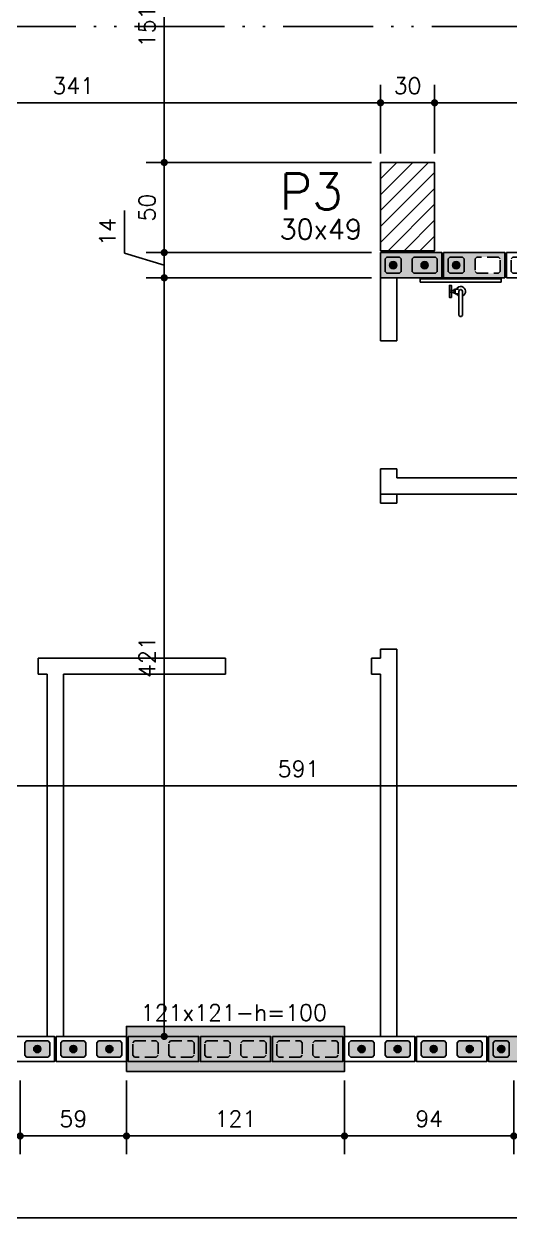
# Model space of a CAD drawing. Extents: x -14651 to 4582, y -13717 to -1290.
# Drawn here: x 1017 to 1286, y -13260 to -12588 of the extents above; entities that cross this region are included whole.
import ezdxf
from ezdxf.enums import TextEntityAlignment as Align

# ---------------------------------------------------------------- set-up
doc = ezdxf.new("R2010")
doc.units = 0
doc.header["$LTSCALE"] = 25
doc.linetypes.add('DASHED2', pattern=[0.375, 0.25, -0.125])
doc.linetypes.add('ESTILO_TQS_0004', pattern=[3.3, 2, -0.4, 0.05, -0.4, 0.05, -0.4])
for name, color, linetype in [('213', 252, 'Continuous'), ('241', 2, 'Continuous'), ('248', 100, 'Continuous'), ('ABERTURAS', 53, 'Continuous'), ('ALVENARIA NÃO ESTRUTURAL', 242, 'Continuous'), ('Arranque', 14, 'Continuous'), ('COTA', 1, 'Continuous'), ('EIXOS', 1, 'ESTILO_TQS_0004'), ('FERRO', 5, 'Continuous'), ('H5', 1, 'Continuous'), ('P-D', 2, 'Continuous'), ('P-N', 5, 'Continuous'), ('PIL-N', 4, 'Continuous'), ('PROJ', 252, 'Continuous'), ('TJANELA', 2, 'Continuous')]:
    doc.layers.add(name, color=color, linetype=linetype)
doc.styles.add('COTA', font='romans.shx')
doc.styles.get("Standard").update_dxf_attribs({"font": 'romans.shx'})
doc.styles.add('Texto1', font='romans.shx', dxfattribs={"height": 9})
doc.dimstyles.new('forma', dxfattribs={"dimscale": 5, "dimtxt": 1.8, "dimasz": 0.8, "dimexe": 2, "dimexo": 1, "dimgap": 1, "dimtad": 1, "dimdec": 1, "dimzin": 9, "dimtxsty": 'COTA', "dimblk1": 'DOT', "dimblk2": 'DOT', "dimsah": 1, "dimcen": 0, "dimdle": 1, "dimclrd": 256, "dimclre": 256, "dimclrt": 2, "dimadec": 0, "dimazin": 0, "dimtfac": 1, "dimtdec": 0, "dimtmove": 0, "dimatfit": 3, "dimfxl": 1, "dimtolj": 1, "dimtzin": 0, "dimarcsym": 0})

# ---------------------------------------------------------------- blocks, each defined once
blk = doc.blocks.new('P4015', base_point=(5842102.11612, -8124149.02973))
blk.add_lwpolyline([(5842082.61612, -8124156.02973), (5842121.61612, -8124156.02973), (5842121.61612, -8124142.02973), (5842082.61612, -8124142.02973), (5842082.61612, -8124156.02973)])
at = {"color": 1, "linetype": 'DASHED2'}
for points in [[(5842085.11612, -8124152.52973), (5842086.11612, -8124153.52973), (5842098.11612, -8124153.52973), (5842099.11612, -8124152.52973), (5842099.11612, -8124145.52973), (5842098.11612, -8124144.52973), (5842086.11612, -8124144.52973), (5842085.11612, -8124145.52973), (5842085.11612, -8124152.52973)], [(5842105.11612, -8124152.52973), (5842106.11612, -8124153.52973), (5842118.11612, -8124153.52973), (5842119.11612, -8124152.52973), (5842119.11612, -8124145.52973), (5842118.11612, -8124144.52973), (5842106.11612, -8124144.52973), (5842105.11612, -8124145.52973), (5842105.11612, -8124152.52973)]]:
    blk.add_lwpolyline(points, dxfattribs=at)
blk = doc.blocks.new('P3515')
at = {"layer": '248'}
h = blk.add_hatch(color=100, dxfattribs=at)
h.paths.add_polyline_path([(17, 7), (-17, 7), (-17, -7), (17, -7)])
h.paths.add_polyline_path([(-5.5, -3.5), (-6.5, -4.5), (-13.5, -4.5), (-14.5, -3.5), (-14.5, 3.5), (-13.5, 4.5), (-6.5, 4.5), (-5.5, 3.5)], flags=16)
h.paths.add_polyline_path([(0.5, 3.5), (1.5, 4.5), (13.5, 4.5), (14.5, 3.5), (14.5, -3.5), (13.5, -4.5), (1.5, -4.5), (0.5, -3.5)], flags=16)
blk.add_lwpolyline([(-17, -7), (17, -7), (17, 7), (-17, 7), (-17, -7)])
at = {"color": 1, "linetype": 'DASHED2'}
for points in [[(-14.5, -3.5), (-13.5, -4.5), (-6.5, -4.5), (-5.5, -3.5), (-5.5, 3.5), (-6.5, 4.5), (-13.5, 4.5), (-14.5, 3.5), (-14.5, -3.5)], [(0.5, -3.5), (1.5, -4.5), (13.5, -4.5), (14.5, -3.5), (14.5, 3.5), (13.5, 4.5), (1.5, 4.5), (0.5, 3.5), (0.5, -3.5)]]:
    blk.add_lwpolyline(points, dxfattribs=at)
blk = doc.blocks.new('GR-1409')
at = {"layer": '213'}
h = blk.add_hatch(color=256, dxfattribs=at)
h.paths.add_polyline_path([(-6, 4.5), (-7, 3.5), (-7, -3.5), (-6, -4.5), (6, -4.5), (7, -3.5), (7, 3.5), (6, 4.5)])
h.paths.add_polyline_path([(-2, 0, 1), (2, 0, 1)], flags=16)
at = {"layer": 'Arranque'}
blk.add_hatch(color=256, dxfattribs=at).paths.add_polyline_path([(-2, 0, 1), (2, 0, 1)])
at = {"layer": '213'}
blk.add_lwpolyline([(-7, 3.5), (-6, 4.5), (6, 4.5), (7, 3.5), (7, -3.5), (6, -4.5), (-6, -4.5), (-7, -3.5), (-7, 3.5)], dxfattribs=at)
at = {"layer": 'FERRO', "linetype": 'Continuous'}
blk.add_circle((0, 0), 2, dxfattribs=at)
blk = doc.blocks.new('GR-0909')
at = {"layer": '213'}
h = blk.add_hatch(color=256, dxfattribs=at)
h.paths.add_polyline_path([(3.5, -4.5), (4.5, -3.5), (4.500001, 3.5), (3.500001, 4.5), (-3.499999, 4.5), (-4.499999, 3.5), (-4.5, -3.5), (-3.5, -4.5)])
h.paths.add_polyline_path([(-2, 0, -1), (2, 0, -1)], flags=16)
at = {"layer": 'Arranque'}
blk.add_hatch(color=256, dxfattribs=at).paths.add_polyline_path([(2, 0, 1), (-2, 0, 1)])
at = {"layer": '213'}
blk.add_lwpolyline([(3.500001, 4.5), (4.500001, 3.5), (4.5, -3.5), (3.5, -4.5), (-3.5, -4.5), (-4.5, -3.5), (-4.499999, 3.5), (-3.499999, 4.5), (3.500001, 4.5)], dxfattribs=at)
at = {"layer": 'FERRO', "linetype": 'Continuous'}
blk.add_circle((0, 0), 2, dxfattribs=at)
blk = doc.blocks.new('_Dot')
at = {"color": 0, "linetype": 'ByBlock', "lineweight": -2}
blk.add_line((-0.5, 0), (-1, 0), dxfattribs=at)
at = {"color": 0, "linetype": 'ByBlock', "const_width": 0.5}
blk.add_lwpolyline([(-0.25, 0, 1), (0.25, 0, 1)], format="xyb", close=True, dxfattribs=at)
blk = doc.blocks.new('*D127')
at = {"layer": 'COTA', "lineweight": -2, "transparency": 16777216}
for p, q in [((1194.52, -13174.1), (1194.52, -13214.87)), ((1288.52, -13174.1), (1288.52, -13214.87)), ((1284.52, -13204.87), (1198.52, -13204.87))]:
    blk.add_line(p, q, dxfattribs=at)
at = {"layer": 'Defpoints', "color": 0, "transparency": 16777216}
for p in [(1194.52, -13169.1), (1288.52, -13169.1), (1194.52, -13204.87)]:
    blk.add_point(p, dxfattribs=at)
at = {"layer": 'COTA', "lineweight": -2, "transparency": 16777216, "xscale": 4, "yscale": 4, "zscale": 4, "rotation": 180}
blk.add_blockref('_Dot', (1194.52, -13204.87), dxfattribs=at)
at = {"layer": 'COTA', "lineweight": -2, "transparency": 16777216, "xscale": 4, "yscale": 4, "zscale": 4}
blk.add_blockref('_Dot', (1288.52, -13204.87), dxfattribs=at)
at = {"layer": 'COTA', "color": 2, "transparency": 16777216, "insert": (1241.52, -13195.37), "char_height": 9, "attachment_point": 5, "style": 'COTA'}
blk.add_mtext('\\A1;94 ', dxfattribs=at)
blk = doc.blocks.new('*D128')
at = {"layer": 'COTA', "lineweight": -2, "transparency": 16777216}
for p, q in [((1073.52, -13174.1), (1073.52, -13214.87)), ((1194.52, -13174.1), (1194.52, -13214.87)), ((1190.52, -13204.87), (1077.52, -13204.87))]:
    blk.add_line(p, q, dxfattribs=at)
at = {"layer": 'Defpoints', "color": 0, "transparency": 16777216}
for p in [(1073.52, -13169.1), (1194.52, -13169.1), (1073.52, -13204.87)]:
    blk.add_point(p, dxfattribs=at)
at = {"layer": 'COTA', "lineweight": -2, "transparency": 16777216, "xscale": 4, "yscale": 4, "zscale": 4, "rotation": 180}
blk.add_blockref('_Dot', (1073.52, -13204.87), dxfattribs=at)
at = {"layer": 'COTA', "lineweight": -2, "transparency": 16777216, "xscale": 4, "yscale": 4, "zscale": 4}
blk.add_blockref('_Dot', (1194.52, -13204.87), dxfattribs=at)
at = {"layer": 'COTA', "color": 2, "transparency": 16777216, "insert": (1134.02, -13195.37), "char_height": 9, "attachment_point": 5, "style": 'COTA'}
blk.add_mtext('\\A1;121 ', dxfattribs=at)
blk = doc.blocks.new('*D129')
at = {"layer": 'COTA', "lineweight": -2, "transparency": 16777216}
for p, q in [((1014.52, -13174.1), (1014.52, -13214.87)), ((1073.52, -13174.1), (1073.52, -13214.87)), ((1069.52, -13204.87), (1018.52, -13204.87))]:
    blk.add_line(p, q, dxfattribs=at)
at = {"layer": 'Defpoints', "color": 0, "transparency": 16777216}
for p in [(1014.52, -13169.1), (1073.52, -13169.1), (1014.52, -13204.87)]:
    blk.add_point(p, dxfattribs=at)
at = {"layer": 'COTA', "lineweight": -2, "transparency": 16777216, "xscale": 4, "yscale": 4, "zscale": 4, "rotation": 180}
blk.add_blockref('_Dot', (1014.52, -13204.87), dxfattribs=at)
at = {"layer": 'COTA', "lineweight": -2, "transparency": 16777216, "xscale": 4, "yscale": 4, "zscale": 4}
blk.add_blockref('_Dot', (1073.52, -13204.87), dxfattribs=at)
at = {"layer": 'COTA', "color": 2, "transparency": 16777216, "insert": (1044.02, -13195.37), "char_height": 9, "attachment_point": 5, "style": 'COTA'}
blk.add_mtext('\\A1;59 ', dxfattribs=at)
blk = doc.blocks.new('*D131')
at = {"layer": 'COTA', "lineweight": -2, "transparency": 16777216}
for p, q in [((3258.52, -13168.6), (3258.52, -13260.25)), ((873.52, -13190.74), (873.52, -13260.25)), ((3254.52, -13250.25), (877.52, -13250.25))]:
    blk.add_line(p, q, dxfattribs=at)
at = {"layer": 'Defpoints', "color": 0, "transparency": 16777216}
for p in [(3258.52, -13163.6), (873.52, -13185.74), (873.52, -13250.25)]:
    blk.add_point(p, dxfattribs=at)
at = {"layer": 'COTA', "lineweight": -2, "transparency": 16777216, "xscale": 4, "yscale": 4, "zscale": 4, "rotation": 180}
blk.add_blockref('_Dot', (873.52, -13250.25), dxfattribs=at)
at = {"layer": 'COTA', "lineweight": -2, "transparency": 16777216, "xscale": 4, "yscale": 4, "zscale": 4}
blk.add_blockref('_Dot', (3258.52, -13250.25), dxfattribs=at)
at = {"layer": 'COTA', "color": 2, "transparency": 16777216, "insert": (2066.02, -13240.75), "char_height": 9, "attachment_point": 5, "style": 'COTA'}
blk.add_mtext('\\A1;2385 ', dxfattribs=at)
blk = doc.blocks.new('*D162')
at = {"layer": 'COTA', "lineweight": -2, "transparency": 16777216}
for p, q in [((873.52, -12659.6), (873.52, -12621.47)), ((1214.52, -12659.6), (1214.52, -12621.47)), ((877.52, -12631.47), (1210.52, -12631.47))]:
    blk.add_line(p, q, dxfattribs=at)
at = {"layer": 'Defpoints', "color": 0, "transparency": 16777216}
for p in [(1214.52, -12631.47), (873.52, -12664.6), (1214.52, -12664.6)]:
    blk.add_point(p, dxfattribs=at)
at = {"layer": 'COTA', "lineweight": -2, "transparency": 16777216, "xscale": 4, "yscale": 4, "zscale": 4, "rotation": 180}
blk.add_blockref('_Dot', (873.52, -12631.47), dxfattribs=at)
at = {"layer": 'COTA', "lineweight": -2, "transparency": 16777216, "xscale": 4, "yscale": 4, "zscale": 4}
blk.add_blockref('_Dot', (1214.52, -12631.47), dxfattribs=at)
at = {"layer": 'COTA', "color": 2, "transparency": 16777216, "insert": (1044.02, -12621.97), "char_height": 9, "attachment_point": 5, "style": 'COTA'}
blk.add_mtext('\\A1;341 ', dxfattribs=at)
blk = doc.blocks.new('*D163')
at = {"layer": 'COTA', "lineweight": -2, "transparency": 16777216}
for p, q in [((1214.52, -12659.6), (1214.52, -12621.47)), ((1244.52, -12659.6), (1244.52, -12621.47)), ((1218.52, -12631.47), (1240.52, -12631.47))]:
    blk.add_line(p, q, dxfattribs=at)
at = {"layer": 'Defpoints', "color": 0, "transparency": 16777216}
for p in [(1244.52, -12631.47), (1214.52, -12664.6), (1244.52, -12664.6)]:
    blk.add_point(p, dxfattribs=at)
at = {"layer": 'COTA', "lineweight": -2, "transparency": 16777216, "xscale": 4, "yscale": 4, "zscale": 4, "rotation": 180}
blk.add_blockref('_Dot', (1214.52, -12631.47), dxfattribs=at)
at = {"layer": 'COTA', "lineweight": -2, "transparency": 16777216, "xscale": 4, "yscale": 4, "zscale": 4}
blk.add_blockref('_Dot', (1244.52, -12631.47), dxfattribs=at)
at = {"layer": 'COTA', "color": 2, "transparency": 16777216, "insert": (1229.52, -12621.97), "char_height": 9, "attachment_point": 5, "style": 'COTA'}
blk.add_mtext('\\A1;30 ', dxfattribs=at)
blk = doc.blocks.new('*D164')
at = {"layer": 'COTA', "lineweight": -2, "transparency": 16777216}
for p, q in [((1244.52, -12659.6), (1244.52, -12621.47)), ((1464.52, -12659.6), (1464.52, -12621.47)), ((1248.52, -12631.47), (1460.52, -12631.47))]:
    blk.add_line(p, q, dxfattribs=at)
at = {"layer": 'Defpoints', "color": 0, "transparency": 16777216}
for p in [(1464.52, -12631.47), (1244.52, -12664.6), (1464.52, -12664.6)]:
    blk.add_point(p, dxfattribs=at)
at = {"layer": 'COTA', "lineweight": -2, "transparency": 16777216, "xscale": 4, "yscale": 4, "zscale": 4, "rotation": 180}
blk.add_blockref('_Dot', (1244.52, -12631.47), dxfattribs=at)
at = {"layer": 'COTA', "lineweight": -2, "transparency": 16777216, "xscale": 4, "yscale": 4, "zscale": 4}
blk.add_blockref('_Dot', (1464.52, -12631.47), dxfattribs=at)
at = {"layer": 'COTA', "color": 2, "transparency": 16777216, "insert": (1354.52, -12621.97), "char_height": 9, "attachment_point": 5, "style": 'COTA'}
blk.add_mtext('\\A1;220 ', dxfattribs=at)
blk = doc.blocks.new('*D233')
at = {"layer": 'COTA', "lineweight": -2, "transparency": 16777216}
for p, q in [((873.52, -13006.16), (873.52, -13000.6)), ((877.52, -13010.6), (1460.52, -13010.6)), ((1464.52, -13014.1), (1464.52, -13020.6))]:
    blk.add_line(p, q, dxfattribs=at)
at = {"layer": 'Defpoints', "color": 0, "transparency": 16777216}
for p in [(1464.52, -13009.1), (1464.52, -13010.6), (873.52, -13011.16)]:
    blk.add_point(p, dxfattribs=at)
at = {"layer": 'COTA', "lineweight": -2, "transparency": 16777216, "xscale": 4, "yscale": 4, "zscale": 4, "rotation": 180}
blk.add_blockref('_Dot', (873.52, -13010.6), dxfattribs=at)
at = {"layer": 'COTA', "lineweight": -2, "transparency": 16777216, "xscale": 4, "yscale": 4, "zscale": 4}
blk.add_blockref('_Dot', (1464.52, -13010.6), dxfattribs=at)
at = {"layer": 'COTA', "color": 2, "transparency": 16777216, "insert": (1169.02, -13001.1), "char_height": 9, "attachment_point": 5, "style": 'COTA'}
blk.add_mtext('\\A1;591 ', dxfattribs=at)
blk = doc.blocks.new('*D246')
at = {"layer": 'COTA', "lineweight": -2, "transparency": 16777216}
for p, q in [((1094.47, -12517.6), (1094.47, -12660.6)), ((1099.47, -12513.6), (1104.47, -12513.6)), ((1209.52, -12664.6), (1084.47, -12664.6))]:
    blk.add_line(p, q, dxfattribs=at)
at = {"layer": 'Defpoints', "color": 0, "transparency": 16777216}
for p in [(1094.47, -12513.6), (1094.47, -12664.6), (1214.52, -12664.6)]:
    blk.add_point(p, dxfattribs=at)
at = {"layer": 'COTA', "lineweight": -2, "transparency": 16777216, "xscale": 4, "yscale": 4, "zscale": 4}
for p, rotation in [((1094.47, -12513.6), 90), ((1094.47, -12664.6), 270)]:
    blk.add_blockref('_Dot', p, dxfattribs=dict(at, rotation=rotation))
at = {"layer": 'COTA', "color": 2, "transparency": 16777216, "insert": (1084.97, -12589.1), "char_height": 9, "attachment_point": 5, "rotation": 90, "style": 'COTA'}
blk.add_mtext('\\A1;151 ', dxfattribs=at)
blk = doc.blocks.new('*D247')
at = {"layer": 'COTA', "lineweight": -2, "transparency": 16777216}
for p, q in [((1209.52, -12664.6), (1084.47, -12664.6)), ((1094.47, -12668.6), (1094.47, -12710.6)), ((1209.52, -12714.6), (1084.47, -12714.6))]:
    blk.add_line(p, q, dxfattribs=at)
at = {"layer": 'Defpoints', "color": 0, "transparency": 16777216}
for p in [(1214.52, -12664.6), (1094.47, -12714.6), (1214.52, -12714.6)]:
    blk.add_point(p, dxfattribs=at)
at = {"layer": 'COTA', "lineweight": -2, "transparency": 16777216, "xscale": 4, "yscale": 4, "zscale": 4}
for p, rotation in [((1094.47, -12664.6), 90), ((1094.47, -12714.6), 270)]:
    blk.add_blockref('_Dot', p, dxfattribs=dict(at, rotation=rotation))
at = {"layer": 'COTA', "color": 2, "transparency": 16777216, "insert": (1084.97, -12689.6), "char_height": 9, "attachment_point": 5, "rotation": 90, "style": 'COTA'}
blk.add_mtext('\\A1;50 ', dxfattribs=at)
blk = doc.blocks.new('*D248')
at = {"layer": 'COTA', "lineweight": -2, "transparency": 16777216}
for p, q in [((1072.47, -12715), (1072.47, -12691.28)), ((1094.47, -12710.6), (1094.47, -12706.6)), ((1209.52, -12714.6), (1084.47, -12714.6)), ((1094.47, -12714.6), (1094.47, -12728.6)), ((1094.47, -12714.6), (1094.47, -12728.6)), ((1094.47, -12721.6), (1072.47, -12715)), ((1209.52, -12728.6), (1084.47, -12728.6)), ((1094.47, -12732.6), (1094.47, -12736.6))]:
    blk.add_line(p, q, dxfattribs=at)
at = {"layer": 'Defpoints', "color": 0, "transparency": 16777216}
for p in [(1214.52, -12714.6), (1094.47, -12728.6), (1214.52, -12728.6)]:
    blk.add_point(p, dxfattribs=at)
at = {"layer": 'COTA', "lineweight": -2, "transparency": 16777216, "xscale": 4, "yscale": 4, "zscale": 4}
for p, rotation in [((1094.47, -12714.6), 270), ((1094.47, -12728.6), 90)]:
    blk.add_blockref('_Dot', p, dxfattribs=dict(at, rotation=rotation))
at = {"layer": 'COTA', "color": 2, "transparency": 16777216, "insert": (1062.97, -12703.14), "char_height": 9, "attachment_point": 5, "rotation": 90, "style": 'COTA'}
blk.add_mtext('\\A1;14 ', dxfattribs=at)
blk = doc.blocks.new('*D249')
at = {"layer": 'COTA', "lineweight": -2, "transparency": 16777216}
for p, q in [((1209.52, -12728.6), (1084.47, -12728.6)), ((1094.47, -12732.6), (1094.47, -13145.6)), ((1109.52, -13149.6), (1084.47, -13149.6))]:
    blk.add_line(p, q, dxfattribs=at)
at = {"layer": 'Defpoints', "color": 0, "transparency": 16777216}
for p in [(1214.52, -12728.6), (1094.47, -13149.6), (1114.52, -13149.6)]:
    blk.add_point(p, dxfattribs=at)
at = {"layer": 'COTA', "lineweight": -2, "transparency": 16777216, "xscale": 4, "yscale": 4, "zscale": 4}
for p, rotation in [((1094.47, -12728.6), 90), ((1094.47, -13149.6), 270)]:
    blk.add_blockref('_Dot', p, dxfattribs=dict(at, rotation=rotation))
at = {"layer": 'COTA', "color": 2, "transparency": 16777216, "insert": (1084.97, -12939.1), "char_height": 9, "attachment_point": 5, "rotation": 90, "style": 'COTA'}
blk.add_mtext('\\A1;421 ', dxfattribs=at)
blk = doc.blocks.new('layout-inferior 2')
at = {"layer": 'ALVENARIA NÃO ESTRUTURAL'}
for p, q in [((26960.58, -12728.6), (26960.58, -12763.6)), ((26969.58, -12763.6), (26969.58, -12728.6)), ((26960.58, -12763.6), (26969.58, -12763.6)), ((26960.58, -12848.6), (26960.58, -12834.6)), ((26960.58, -12834.6), (26969.58, -12834.6)), ((26969.58, -12834.6), (26969.58, -12839.6)), ((26969.58, -12839.6), (27210.58, -12839.6)), ((27210.58, -12848.6), (26960.58, -12848.6)), ((26960.58, -12848.6), (26960.58, -12853.6)), ((26969.58, -12853.6), (26969.58, -12848.6)), ((26960.58, -12853.6), (26969.58, -12853.6)), ((26969.58, -12934.6), (26960.58, -12934.6)), ((26960.58, -12934.6), (26960.58, -12939.6)), ((26969.58, -13149.6), (26969.58, -12934.6)), ((26770.58, -12948.6), (26770.58, -12939.6)), ((26770.58, -12939.6), (26770.58, -12939.6)), ((26770.58, -12939.6), (26770.58, -12939.6)), ((26770.58, -12939.6), (26874.58, -12939.6)), ((26874.58, -12939.6), (26874.58, -12948.6)), ((26960.58, -12939.6), (26955.58, -12939.6)), ((26955.58, -12939.6), (26955.58, -12948.6)), ((26775.58, -12948.6), (26770.58, -12948.6)), ((26775.58, -13149.6), (26775.58, -12948.6)), ((26874.58, -12948.6), (26784.58, -12948.6)), ((26784.58, -12948.6), (26784.58, -13149.6)), ((26955.58, -12948.6), (26960.58, -12948.6)), ((26960.58, -12948.6), (26960.58, -13149.6))]:
    blk.add_line(p, q, dxfattribs=at)
at = {"layer": 'PROJ'}
for p, q in [((27027.58, -12729.1), (26982.58, -12729.1)), ((26982.58, -12729.1), (26982.58, -12731.1)), ((26982.58, -12731.1), (27027.58, -12731.1)), ((27027.58, -12731.1), (27027.58, -12729.1))]:
    blk.add_line(p, q, dxfattribs=at)
blk.add_lwpolyline([(26999.96, -12735.57), (27001.41, -12735.57), (27001.41, -12735.03), (27001.95, -12735.03), (27001.95, -12734.82), (27002.74, -12734.82, -1.408938), (27006.11, -12738.59), (27006.11, -12749.06, -0.999996), (27004.05, -12749.06), (27004.05, -12738.58, -0.168827), (27002.74, -12737.41), (27001.95, -12737.41), (27001.95, -12737.2), (27001.41, -12737.2), (27001.41, -12736.66), (26999.96, -12736.66), (26999.96, -12739.47), (26998.87, -12739.47), (26998.87, -12732.77), (26999.96, -12732.77), (26999.96, -12735.57)], format="xyb", close=True, dxfattribs=at)
for points in [[(27002.74, -12734.82), (27003.91, -12734.82)], [(26999.96, -12735.57), (26999.96, -12736.11), (26999.96, -12736.12), (26999.96, -12736.66)], [(27001.41, -12735.57), (27001.41, -12736.66)], [(27001.95, -12737.2), (27001.95, -12735.03)], [(27003.96, -12737.41), (27002.74, -12737.41)], [(27004.05, -12738.47), (27004.05, -12738.47)]]:
    blk.add_lwpolyline(points, dxfattribs=at)
blk.add_lwpolyline([(27004.05, -12738.58), (27004.05, -12736.09, -0.995421), (27006.1, -12736.09), (27006.11, -12738.59)], format="xyb", dxfattribs=at)
blk.add_circle((26999.42, -12736.12), 0.544, dxfattribs=at)

msp = doc.modelspace()

# ---------------------------------------------------------------- hatches: boundary and pattern name
at = {"layer": 'ABERTURAS', "transparency": 33554457}
msp.add_hatch(color=256, dxfattribs=at).paths.add_polyline_path([(1073.52, -13169.1), (1194.52, -13169.1), (1194.52, -13144.1), (1073.52, -13144.1)])
at = {"layer": 'H5'}
h = msp.add_hatch(dxfattribs=at)
h.set_pattern_fill('ANSI31', color=256, scale=50, style=0)
h.set_pattern_definition([(45, (199.517, -12044.5974), (-4.419417, 4.419417), [])])
h.paths.add_polyline_path([(1214.52, -12713.6), (1244.52, -12713.6), (1244.52, -12664.6), (1214.52, -12664.6)])

# ---------------------------------------------------------------- linework, layer by layer
at = {"layer": 'ABERTURAS'}
msp.add_lwpolyline([(1073.52, -13169.1), (1194.52, -13169.1), (1194.52, -13144.1), (1073.52, -13144.1)], close=True, dxfattribs=at)
at = {"layer": 'EIXOS'}
msp.add_line((-572.08, -12589.1), (3672.89, -12589.1), dxfattribs=at)
at = {"layer": 'P-N', "linetype": 'Continuous'}
msp.add_lwpolyline([(1214.52, -12713.6), (1244.52, -12713.6), (1244.52, -12664.6), (1214.52, -12664.6), (1214.52, -12713.6)], dxfattribs=at)

# ---------------------------------------------------------------- block references
for name, p in [('GR-0909', (1221.52, -12721.6)), ('GR-1409', (1239.02, -12721.6)), ('GR-0909', (1256.52, -12721.6)), ('GR-1409', (1024.02, -13156.6)), ('GR-1409', (1044.02, -13156.6)), ('GR-1409', (1064.02, -13156.6)), ('GR-1409', (1204.02, -13156.6)), ('GR-1409', (1224.02, -13156.6)), ('GR-1409', (1244.02, -13156.6)), ('GR-1409', (1264.02, -13156.6)), ('GR-0909', (1281.52, -13156.6))]:
    msp.add_blockref(name, p)
at = {"layer": '241'}
for p in [(1231.52, -12721.6), (1266.52, -12721.6)]:
    msp.add_blockref('P3515', p, dxfattribs=at)
at = {"layer": '241', "xscale": -1}
msp.add_blockref('P4015', (1304.02, -12721.6), dxfattribs=at)
at = {"layer": '241', "xscale": -1, "rotation": 180}
for name, p in [('P4015', (1014.02, -13156.6)), ('P4015', (1054.02, -13156.6)), ('P4015', (1094.02, -13156.6)), ('P4015', (1134.02, -13156.6)), ('P4015', (1174.02, -13156.6)), ('P4015', (1214.02, -13156.6)), ('P4015', (1254.02, -13156.6)), ('P3515', (1291.52, -13156.6))]:
    msp.add_blockref(name, p, dxfattribs=at)
at = {"layer": 'COTA'}
msp.add_blockref('layout-inferior 2', (-25746.06, 0), dxfattribs=at)

# ---------------------------------------------------------------- texts
at = {"layer": 'P-D', "linetype": 'Continuous'}
msp.add_text('30x49', height=11, dxfattribs=at).set_placement((1158.5, -12707.12))
at = {"layer": 'PIL-N', "linetype": 'Continuous'}
msp.add_text('P3', height=20, dxfattribs=at).set_placement((1158.5, -12690.62))
at = {"layer": 'TJANELA', "style": 'Texto1'}
msp.add_text('121x121-h=100', height=9, dxfattribs=at).set_placement((1133.09, -13140.9), align=Align.CENTER)

# ---------------------------------------------------------------- dimensions: what is measured, and where the dimension line sits
at = {"layer": 'COTA'}
for base, p1, p2, picture, middle in [((1094.47, -12664.6), (1094.47, -12513.6), (1214.52, -12664.6), '*D246', (1084.97, -12589.1)), ((1094.47, -12714.6), (1214.52, -12664.6), (1214.52, -12714.6), '*D247', (1084.97, -12689.6)), ((1094.47, -12728.6), (1214.52, -12714.6), (1214.52, -12728.6), '*D248', (1062.97, -12710)), ((1094.47, -13149.6), (1214.52, -12728.6), (1114.52, -13149.6), '*D249', (1084.97, -12939.1))]:
    dim = msp.add_linear_dim(base=base, p1=p1, p2=p2, angle=90, dimstyle='forma', override={"dimpost": ' ', "dimtmove": 1}, dxfattribs=at)
    dim.commit()
    dim.dimension.update_dxf_attribs({"geometry": picture, "text_midpoint": middle})
for base, p1, p2, override, picture, middle in [((1214.52, -12631.47), (873.52, -12664.6), (1214.52, -12664.6), {"dimpost": ' ', "dimtmove": 1}, '*D162', (1044.02, -12621.97)), ((1244.52, -12631.47), (1214.52, -12664.6), (1244.52, -12664.6), {"dimpost": ' ', "dimtmove": 1}, '*D163', (1229.52, -12621.97)), ((1464.52, -12631.47), (1244.52, -12664.6), (1464.52, -12664.6), {"dimpost": ' ', "dimtmove": 1}, '*D164', (1354.52, -12621.97)), ((1464.52, -13010.6), (873.52, -13011.16), (1464.52, -13009.1), {"dimpost": ' '}, '*D233', (1169.02, -13001.1)), ((873.52, -13250.25), (3258.52, -13163.6), (873.52, -13185.74), {"dimpost": ' '}, '*D131', (2066.02, -13240.75)), ((1014.52, -13204.87), (1073.52, -13169.1), (1014.52, -13169.1), {"dimpost": ' ', "dimtmove": 1}, '*D129', (1044.02, -13195.37)), ((1073.52, -13204.87), (1194.52, -13169.1), (1073.52, -13169.1), {"dimpost": ' ', "dimtmove": 1}, '*D128', (1134.02, -13195.37)), ((1194.52, -13204.87), (1288.52, -13169.1), (1194.52, -13169.1), {"dimpost": ' ', "dimtmove": 1}, '*D127', (1241.52, -13195.37))]:
    dim = msp.add_linear_dim(base=base, p1=p1, p2=p2, dimstyle='forma', override=override, dxfattribs=at)
    dim.commit()
    dim.dimension.update_dxf_attribs({"geometry": picture, "text_midpoint": middle})

doc.saveas('drawing.dxf')
